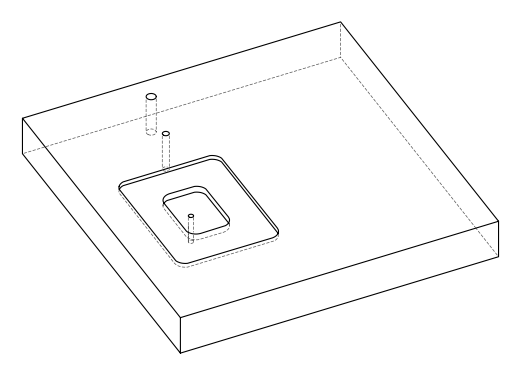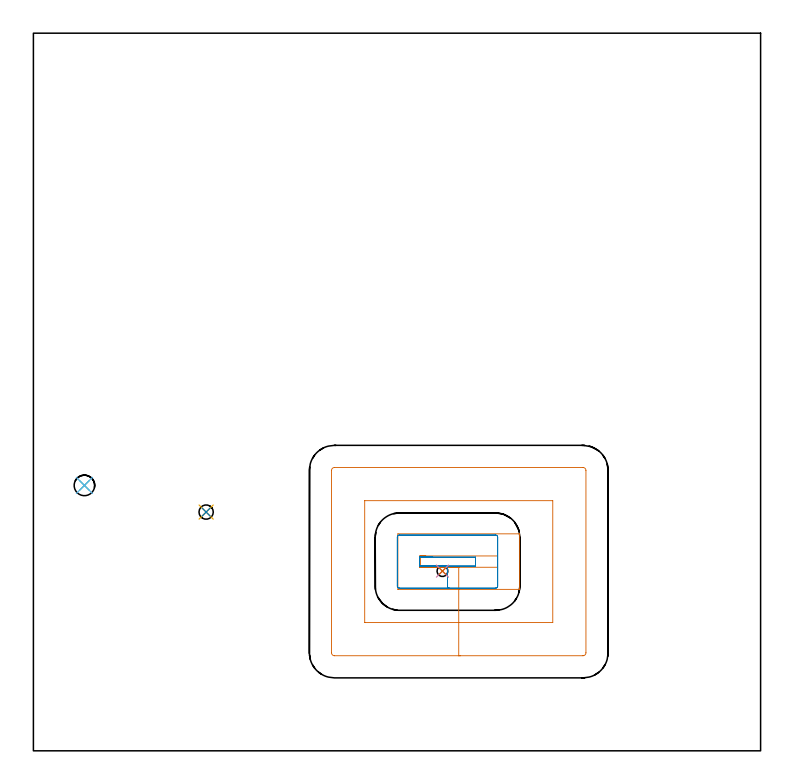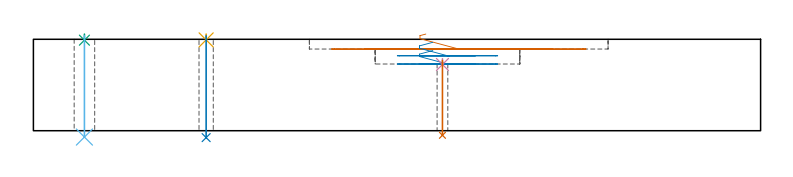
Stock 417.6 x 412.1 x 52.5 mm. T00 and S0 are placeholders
(PLAN: 8 operations, 4 tool changes, 4.6 min)
(1 MILL_RECTANGULAR_POCKET | POCKET_RECTANGULAR_STRAIGHT | UGT0201_109 | Follow Part, ap 6.35, ae 75% | 2.57 min | 127224 mm3)
(2 MILL_RECTANGULAR_POCKET_1 | POCKET_RECTANGULAR_STRAIGHT_1 | UGT0201_109 | Follow Part, ap 6.35, ae 75% | 1.29 min | 38493 mm3)
(3 SPOT_DRILL | STEP1HOLE | NXT0321_9005460120000 | 0.03 min | 0 mm3)
(4 SPOT_DRILL_1 | STEP1HOLE_1 | NXT0321_9005460120000 | 0.03 min | 0 mm3)
(5 SPOT_DRILL_2 | STEP1HOLE_2 | NXT0321_9005460120000 | 0.03 min | 4 mm3)
(6 DRILL_THROUGH_HOLE_INTO_CENTER | STEP1HOLE | NXT0301_089 | 0.23 min | 5721 mm3)
(7 DRILL_THROUGH_HOLE_INTO_CENTER_1 | STEP1HOLE_1 | NXT0301_033 | 0.18 min | 1142 mm3)
(8 DRILL_THROUGH_HOLE_INTO_CENTER_2 | STEP1HOLE_2 | UGT0301_199 | 0.24 min | 2745 mm3)
(TOOL UGT0201_109 | End Mill 25.4 mm | D25.4 FL25 Z2)
(TOOL NXT0321_9005460120000 | NC Spot Drill, 142deg, 12mm, Carbide, Uncoated | D12 PA142 FL30 Z2)
(TOOL NXT0301_089 | Carbide Drill 11.8mm [860.1-1180-035A1-MM 2214] | D11.8 PA140 FL55 Z2)
(TOOL NXT0301_033 | Carbide Drill 6.2mm [860.1-0620-031A1-MM 2214] | D6.2 PA140 FL53 Z2)
(TOOL UGT0301_199 | Twist Drill 8.2 mm | D8.2 PA118 FL72 Z2)
(OP 1 MILL_RECTANGULAR_POCKET)
G17 G21 G94 G90
T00 M6
G54
G17 G0 G90 X225.345 Y111.9 S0 M3
G43 Z62.5 H0
Z55.5
G94 G1 X222. Z54.604 F250.
Y105.4 Z52.862
X244.25 Z46.9
X266.5 F500.
Y111.9
X222.
Y105.4
X244.25
Y92.7
X279.2
Y124.6
X209.3
Y92.7
X244.25
Y73.65
X298.25
Y143.65
X190.25
Y73.65
X244.25
Y54.6
X315.6
G3 X317.3 Y56.3 R1.7
G1 Y161.
G3 X315.6 Y162.7 R1.7
G1 X172.9
G3 X171.2 Y161. R1.7
G1 Y56.3
G3 X172.9 Y54.6 R1.7
G1 X244.25
X245.25
G0 Z62.5
M5
M2
(OP 2 MILL_RECTANGULAR_POCKET_1)
G17 G21 G94 G90
T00 M6
G54
G17 G0 G90 X229.361 Y111.2 S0 M3
G43 Z62.5 H0
Z50.767
G94 G1 X221.7 Z48.714 F250.
Y106.1 Z47.347
X237.8 Z43.033
X253.9 F500.
Y111.2
X221.7
Y106.1
X237.8
Y93.4
X265.4
G3 X266.6 Y94.6 R1.2
G1 Y122.7
G3 X265.4 Y123.9 R1.2
G1 X210.2
G3 X209. Y122.7 R1.2
G1 Y94.6
G3 X210.2 Y93.4 R1.2
G1 X237.8
X238.8
G0 X229.361 Y111.2 Z46.033
G1 X221.7 Z43.981 F250.
Y106.1 Z42.614
X237.8 Z38.3
X253.9 F500.
Y111.2
X221.7
Y106.1
X237.8
Y93.4
X265.4
G3 X266.6 Y94.6 R1.2
G1 Y122.7
G3 X265.4 Y123.9 R1.2
G1 X210.2
G3 X209. Y122.7 R1.2
G1 Y94.6
G3 X210.2 Y93.4 R1.2
G1 X237.8
X238.8
G0 Z62.5
M5
M2
(OP 3 SPOT_DRILL)
G17 G21 G94 G90
T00 M6
G54
G17 G0 G90 X29.3 Y152.4 S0 M3
G43 Z62.5 H0
G94 G81 G98 Z51.992 F250. R55.5
G80
M5
M2
(OP 4 SPOT_DRILL_1)
G17 G21 G94 G90
T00 M6
G54
G17 G0 G90 X234.9 Y103.2 S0 M3
G43 Z62.5 H0
G94 G81 G98 Z38.029 F250. R41.3
G80
M5
M2
(OP 5 SPOT_DRILL_2)
G17 G21 G94 G90
T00 M6
G54
G17 G0 G90 X99.2 Y137.1 S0 M3
G43 Z62.5 H0
G94 G81 G98 Z52.147 F250. R55.5
G80
M5
M2
(OP 6 DRILL_THROUGH_HOLE_INTO_CENTER)
G17 G21 G94 G90
T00 M6
G54
G17 G0 G90 X29.3 Y152.4 S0 M3
G43 Z62.5 H1
G94 G73 G98 Z-3.647 F250. Q11.229 R54.5
G80
M5
M2
(OP 7 DRILL_THROUGH_HOLE_INTO_CENTER_1)
G17 G21 G94 G90
T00 M6
G54
G17 G0 G90 X234.9 Y103.2 S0 M3
G43 Z62.5 H1
G94 G73 G98 Z-2.628 F250. Q5.847 R40.3
G80
M5
M2
(OP 8 DRILL_THROUGH_HOLE_INTO_CENTER_2)
G17 G21 G94 G90
T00 M6
G54
G17 G0 G90 X99.2 Y137.1 S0 M3
G43 Z62.5 H0
G94 G73 G98 Z-3.964 F250. Q8.066 R54.5
G80
M5
M2
